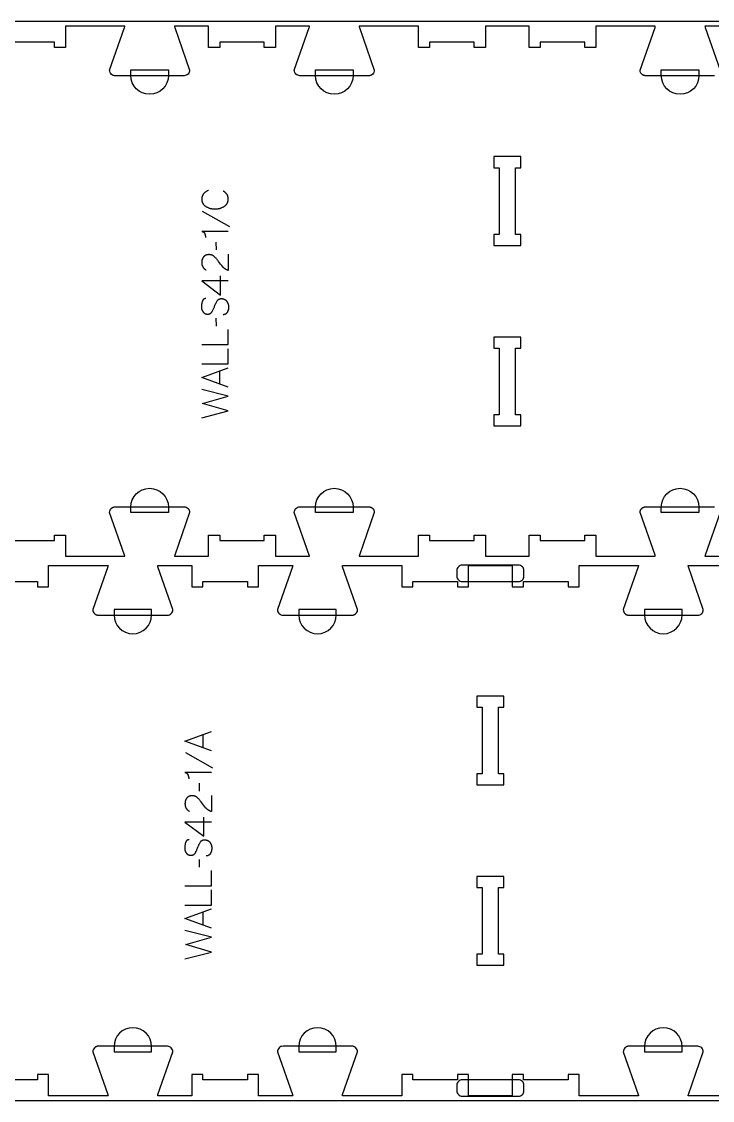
# Model space of a CAD drawing. Extents: x 0 to 4485, y 0 to 10771.
# Drawn here: x 1653 to 2435, y 5669 to 6889 of the extents above; entities that cross this region are included whole.
import ezdxf

# ---------------------------------------------------------------- set-up
doc = ezdxf.new("R2010")
doc.units = 0
for name, color, linetype in [('0_SHEET_SPRUCEPLY_2440X122', 1, 'CONTINUOUS'), ('1_ANYTOOL_1MMDEEP_LABELS_S', 2, 'CONTINUOUS'), ('3_ANYTOOL_CUTTHROUGH_INSID', 4, 'CONTINUOUS'), ('4_ANYTOOL_CUTTHROUGH_OUTSI', 5, 'CONTINUOUS'), ('5_ANYTOOL_HALF_MILL_9MM_IN', 3, 'CONTINUOUS')]:
    doc.layers.add(name, color=color, linetype=linetype)

msp = doc.modelspace()

# ---------------------------------------------------------------- linework, layer by layer
at = {"layer": '0_SHEET_SPRUCEPLY_2440X122'}
msp.add_lwpolyline([(371.7, 6889.4), (371.7, 5669.4), (2811.7, 5669.4), (2811.7, 6889.4)], close=True, dxfattribs=at)
at = {"layer": '1_ANYTOOL_1MMDEEP_LABELS_S', "color": 2}
for points in [[(1864.6, 6698.5), (1864.2, 6698.4), (1863.8, 6698.2), (1863.4, 6698), (1863.1, 6697.8), (1862.7, 6697.6), (1862.3, 6697.4), (1862, 6697.2), (1861.6, 6697), (1861.3, 6696.7), (1861, 6696.5), (1860.7, 6696.2), (1860.4, 6695.9), (1860.1, 6695.7), (1859.8, 6695.4), (1859.5, 6695.1), (1859.2, 6694.8), (1859.1, 6694.6), (1859, 6694.5), (1858.9, 6694.3), (1858.7, 6694.1), (1858.6, 6694), (1858.5, 6693.8), (1858.4, 6693.6), (1858.3, 6693.4), (1858.2, 6693.3), (1858.1, 6693.1), (1858, 6692.9), (1857.9, 6692.7), (1857.9, 6692.6), (1857.8, 6692.4), (1857.7, 6692.2), (1857.6, 6692), (1857.6, 6691.8), (1857.5, 6691.6), (1857.5, 6691.4), (1857.4, 6691.2), (1857.4, 6691), (1857.3, 6690.8), (1857.3, 6690.6), (1857.2, 6690.4), (1857.2, 6690.2), (1857.2, 6690), (1857.2, 6689.8), (1857.1, 6689.5), (1857.1, 6689.3), (1857.1, 6689.1), (1857.1, 6688.9), (1857.1, 6688.7), (1857.1, 6688.3), (1857.1, 6688), (1857.2, 6687.7), (1857.2, 6687.3), (1857.2, 6687), (1857.3, 6686.7), (1857.3, 6686.4), (1857.4, 6686.1), (1857.5, 6685.8), (1857.6, 6685.5), (1857.7, 6685.2), (1857.8, 6684.9), (1857.9, 6684.6), (1857.9, 6684.5), (1858, 6684.3), (1858.1, 6684.2), (1858.1, 6684.1), (1858.2, 6683.9), (1858.3, 6683.8), (1858.4, 6683.7), (1858.4, 6683.6), (1858.5, 6683.4), (1858.6, 6683.3), (1858.7, 6683.2), (1858.8, 6683.1), (1858.9, 6682.9), (1858.9, 6682.8), (1859.1, 6682.6), (1859.3, 6682.3), (1859.5, 6682.1), (1859.8, 6681.9), (1860, 6681.7), (1860.2, 6681.5), (1860.5, 6681.3), (1860.7, 6681.1), (1861, 6680.9), (1861.2, 6680.7), (1861.5, 6680.5), (1861.8, 6680.3), (1862.4, 6680), (1863, 6679.7), (1863.6, 6679.4), (1864.2, 6679.1), (1864.8, 6678.8), (1865.5, 6678.6), (1866.1, 6678.4), (1866.7, 6678.2), (1867.4, 6678.1), (1868, 6677.9), (1868.7, 6677.8), (1869.4, 6677.7), (1870, 6677.6), (1870.7, 6677.6), (1871.4, 6677.5), (1872.1, 6677.5), (1872.8, 6677.5), (1873.5, 6677.6), (1874.2, 6677.6), (1874.9, 6677.7), (1875.5, 6677.8), (1876.2, 6677.9), (1876.8, 6678.1), (1877.2, 6678.1), (1877.5, 6678.2), (1877.8, 6678.3), (1878.1, 6678.4), (1878.5, 6678.5), (1878.8, 6678.6), (1879.1, 6678.7), (1879.4, 6678.9), (1880, 6679.1), (1880.6, 6679.4), (1881.2, 6679.7), (1881.8, 6680), (1882.4, 6680.4), (1882.7, 6680.6), (1883, 6680.7), (1883.3, 6680.9), (1883.5, 6681.1), (1883.8, 6681.3), (1884, 6681.5), (1884.2, 6681.8), (1884.5, 6682), (1884.7, 6682.2), (1884.9, 6682.4), (1885.1, 6682.7), (1885.2, 6682.8), (1885.3, 6682.9), (1885.4, 6683), (1885.5, 6683.2), (1885.5, 6683.3), (1885.6, 6683.4), (1885.7, 6683.6), (1885.8, 6683.7), (1885.9, 6683.8), (1885.9, 6684), (1886, 6684.1), (1886.1, 6684.2), (1886.2, 6684.5), (1886.3, 6684.8), (1886.5, 6685.1), (1886.6, 6685.4), (1886.7, 6685.7), (1886.7, 6686), (1886.8, 6686.3), (1886.9, 6686.6), (1886.9, 6686.9), (1887, 6687.3), (1887, 6687.6), (1887.1, 6687.9), (1887.1, 6688.3), (1887.1, 6688.6), (1887.1, 6689), (1887.1, 6689.4), (1887.1, 6689.8), (1887.1, 6689.9), (1887.1, 6690.1), (1887, 6690.3), (1887, 6690.5), (1887, 6690.7), (1887, 6690.8), (1886.9, 6691), (1886.9, 6691.2), (1886.8, 6691.4), (1886.8, 6691.5), (1886.8, 6691.7), (1886.7, 6691.9), (1886.7, 6692), (1886.6, 6692.2), (1886.5, 6692.3), (1886.5, 6692.5), (1886.4, 6692.7), (1886.3, 6692.8), (1886.3, 6693), (1886.2, 6693.1), (1886.1, 6693.3), (1886, 6693.4), (1886, 6693.5), (1885.9, 6693.7), (1885.8, 6693.8), (1885.7, 6694), (1885.6, 6694.1), (1885.5, 6694.2), (1885.3, 6694.5), (1885.1, 6694.8), (1884.8, 6695), (1884.6, 6695.3), (1884.4, 6695.5), (1884.1, 6695.7), (1883.9, 6696), (1883.6, 6696.2), (1883.4, 6696.4), (1883.1, 6696.6), (1882.8, 6696.9), (1882.5, 6697.1), (1882.2, 6697.3), (1881.9, 6697.5), (1881.6, 6697.7), (1881.3, 6697.8)], [(1857.6, 6674.9), (1888.4, 6657.7)], [(1887.1, 6652.2), (1857.1, 6652.2), (1857.2, 6652.2), (1857.4, 6652.1), (1857.5, 6652.1), (1857.7, 6652.1), (1857.8, 6652), (1857.9, 6652), (1858.1, 6652), (1858.2, 6651.9), (1858.3, 6651.9), (1858.5, 6651.8), (1858.5, 6651.8), (1858.6, 6651.7), (1858.6, 6651.7), (1858.7, 6651.7), (1858.8, 6651.7), (1858.8, 6651.6), (1858.9, 6651.6), (1858.9, 6651.5), (1859, 6651.5), (1859, 6651.5), (1859.1, 6651.4), (1859.1, 6651.4), (1859.2, 6651.3), (1859.2, 6651.3), (1859.3, 6651.3), (1859.3, 6651.2), (1859.4, 6651.2), (1859.4, 6651.1), (1859.5, 6651.1), (1859.5, 6651), (1859.6, 6651), (1859.6, 6650.9), (1859.7, 6650.8), (1859.8, 6650.7), (1859.9, 6650.6), (1860, 6650.5), (1860.1, 6650.4), (1860.1, 6650.3), (1860.2, 6650.1), (1860.3, 6650), (1860.4, 6649.9), (1860.4, 6649.7), (1860.5, 6649.6), (1860.6, 6649.3), (1860.7, 6649), (1860.8, 6648.7), (1860.9, 6648.4), (1861, 6648.2), (1861.1, 6647.9), (1861.1, 6647.6), (1861.2, 6647.3), (1861.3, 6647.1), (1861.3, 6646.8), (1861.3, 6646.5), (1861.4, 6646.3), (1861.4, 6646), (1861.4, 6645.7), (1861.4, 6645.5), (1861.4, 6645.2)], [(1873.2, 6640.1), (1873.3, 6631.3)], [(1887.1, 6626.3), (1887, 6608), (1886.6, 6608.2), (1886.3, 6608.3), (1886.1, 6608.4), (1885.9, 6608.4), (1885.7, 6608.5), (1885.5, 6608.6), (1885.3, 6608.7), (1885.1, 6608.8), (1884.8, 6608.9), (1884.6, 6609), (1884.4, 6609.1), (1884.2, 6609.3), (1884, 6609.4), (1883.8, 6609.5), (1883.6, 6609.6), (1883.5, 6609.7), (1883.3, 6609.9), (1883.1, 6610), (1882.9, 6610.2), (1882.7, 6610.3), (1882.5, 6610.4), (1882.4, 6610.6), (1882.2, 6610.7), (1882, 6610.9), (1881.8, 6611.1), (1881.7, 6611.2), (1881.5, 6611.4), (1881.3, 6611.6), (1881.2, 6611.7), (1880.9, 6612.1), (1879.7, 6613.6), (1878.5, 6615.1), (1877.3, 6616.6), (1876.2, 6618.1), (1875.6, 6618.9), (1875.1, 6619.6), (1874.5, 6620.3), (1873.9, 6621), (1873.3, 6621.7), (1872.7, 6622.3), (1872.1, 6622.9), (1871.5, 6623.5), (1871.3, 6623.7), (1871.2, 6623.8), (1871, 6623.9), (1870.8, 6624.1), (1870.7, 6624.2), (1870.5, 6624.3), (1870.3, 6624.4), (1870.2, 6624.6), (1870, 6624.7), (1869.8, 6624.8), (1869.6, 6624.9), (1869.4, 6625), (1869.3, 6625), (1869.1, 6625.1), (1868.9, 6625.2), (1868.7, 6625.3), (1868.5, 6625.4), (1868.3, 6625.4), (1868.1, 6625.5), (1867.9, 6625.5), (1867.7, 6625.6), (1867.5, 6625.6), (1867.3, 6625.7), (1867.1, 6625.7), (1866.9, 6625.8), (1866.7, 6625.8), (1866.5, 6625.8), (1866.2, 6625.8), (1866, 6625.9), (1865.8, 6625.9), (1865.6, 6625.9), (1865.3, 6625.9), (1865.1, 6625.9), (1864.8, 6625.9), (1864.6, 6625.9), (1864.4, 6625.8), (1864.1, 6625.8), (1863.9, 6625.8), (1863.7, 6625.8), (1863.4, 6625.7), (1863.2, 6625.7), (1863, 6625.6), (1862.8, 6625.6), (1862.6, 6625.5), (1862.4, 6625.5), (1862.2, 6625.4), (1862, 6625.3), (1861.8, 6625.2), (1861.6, 6625.2), (1861.4, 6625.1), (1861.2, 6625), (1861.1, 6624.9), (1860.9, 6624.8), (1860.7, 6624.7), (1860.5, 6624.6), (1860.4, 6624.5), (1860.2, 6624.3), (1860.1, 6624.2), (1859.9, 6624.1), (1859.8, 6623.9), (1859.6, 6623.8), (1859.5, 6623.7), (1859.3, 6623.5), (1859.2, 6623.3), (1859.1, 6623.2), (1859, 6623), (1858.8, 6622.9), (1858.7, 6622.7), (1858.6, 6622.5), (1858.5, 6622.4), (1858.4, 6622.2), (1858.3, 6622), (1858.2, 6621.8), (1858.1, 6621.6), (1858, 6621.5), (1857.9, 6621.3), (1857.9, 6621.1), (1857.8, 6620.9), (1857.7, 6620.7), (1857.6, 6620.5), (1857.6, 6620.3), (1857.5, 6620.1), (1857.5, 6619.9), (1857.4, 6619.7), (1857.4, 6619.5), (1857.3, 6619.2), (1857.3, 6619), (1857.2, 6618.8), (1857.2, 6618.6), (1857.2, 6618.4), (1857.2, 6618.1), (1857.1, 6617.9), (1857.1, 6617.7), (1857.1, 6617.4), (1857.1, 6617), (1857.1, 6616.6), (1857.1, 6616.2), (1857.2, 6615.9), (1857.2, 6615.5), (1857.2, 6615.2), (1857.3, 6614.9), (1857.4, 6614.5), (1857.4, 6614.2), (1857.5, 6613.9), (1857.6, 6613.7), (1857.6, 6613.6), (1857.7, 6613.4), (1857.7, 6613.3), (1857.8, 6613.1), (1857.8, 6613), (1857.9, 6612.9), (1858, 6612.7), (1858, 6612.6), (1858.1, 6612.4), (1858.2, 6612.3), (1858.2, 6612.2), (1858.3, 6612), (1858.4, 6611.9), (1858.5, 6611.8), (1858.6, 6611.6), (1858.6, 6611.5), (1858.7, 6611.4), (1858.8, 6611.2), (1858.9, 6611.1), (1859, 6611), (1859.1, 6610.9), (1859.2, 6610.8), (1859.3, 6610.6), (1859.4, 6610.5), (1859.5, 6610.4), (1859.6, 6610.3), (1859.7, 6610.2), (1859.9, 6610.1), (1860, 6610), (1860.1, 6609.9), (1860.2, 6609.8), (1860.5, 6609.6), (1860.7, 6609.4), (1861, 6609.2), (1861.3, 6609), (1861.6, 6608.8), (1861.9, 6608.6), (1862.2, 6608.5)], [(1878.5, 6580.1), (1878.5, 6601.9)], [(1887.1, 6596.1), (1857.1, 6596.2), (1878.5, 6580.1)], [(1861.7, 6576.1), (1861.5, 6576.1), (1861.4, 6576.1), (1861.3, 6576.1), (1861.2, 6576.1), (1861.1, 6576.1), (1861.1, 6576.1), (1861, 6576.1), (1860.9, 6576.1), (1860.8, 6576), (1860.7, 6576), (1860.6, 6576), (1860.5, 6576), (1860.5, 6576), (1860.4, 6575.9), (1860.3, 6575.9), (1860.2, 6575.9), (1860.2, 6575.9), (1860.1, 6575.8), (1860, 6575.8), (1859.9, 6575.8), (1859.9, 6575.7), (1859.8, 6575.7), (1859.7, 6575.7), (1859.6, 6575.6), (1859.6, 6575.6), (1859.5, 6575.5), (1859.4, 6575.5), (1859.4, 6575.4), (1859.3, 6575.4), (1859.2, 6575.4), (1859.2, 6575.3), (1859.1, 6575.2), (1859.1, 6575.2), (1859, 6575.1), (1858.9, 6575.1), (1858.9, 6575), (1858.8, 6575), (1858.8, 6574.9), (1858.7, 6574.8), (1858.7, 6574.8), (1858.6, 6574.7), (1858.6, 6574.6), (1858.5, 6574.6), (1858.5, 6574.5), (1858.4, 6574.4), (1858.4, 6574.4), (1858.3, 6574.3), (1858.3, 6574.2), (1858.2, 6574.1), (1858.2, 6574), (1858.1, 6574), (1858.1, 6573.8), (1858, 6573.6), (1857.9, 6573.4), (1857.8, 6573.2), (1857.8, 6573), (1857.7, 6572.8), (1857.5, 6572), (1857.3, 6571.2), (1857.1, 6570.4), (1857, 6569.7), (1856.9, 6569.3), (1856.9, 6568.9), (1856.9, 6568.5), (1856.8, 6568.2), (1856.8, 6567.8), (1856.8, 6567.4), (1856.8, 6567.1), (1856.8, 6566.7), (1856.8, 6566.5), (1856.8, 6566.3), (1856.8, 6566.2), (1856.8, 6566), (1856.8, 6565.8), (1856.8, 6565.6), (1856.9, 6565.4), (1856.9, 6565.2), (1856.9, 6565), (1856.9, 6564.8), (1857, 6564.7), (1857, 6564.5), (1857.1, 6564.3), (1857.1, 6564.1), (1857.2, 6563.9), (1857.2, 6563.8), (1857.3, 6563.6), (1857.3, 6563.4), (1857.4, 6563.2), (1857.5, 6563.1), (1857.6, 6562.9), (1857.6, 6562.7), (1857.7, 6562.6), (1857.8, 6562.4), (1857.9, 6562.2), (1858, 6562.1), (1858.1, 6561.9), (1858.2, 6561.8), (1858.3, 6561.6), (1858.4, 6561.4), (1858.5, 6561.3), (1858.6, 6561.1), (1858.7, 6561), (1858.8, 6560.8), (1858.9, 6560.7), (1859.1, 6560.5), (1859.2, 6560.4), (1859.3, 6560.3), (1859.5, 6560.2), (1859.6, 6560), (1859.7, 6559.9), (1859.9, 6559.8), (1860, 6559.7), (1860.2, 6559.6), (1860.3, 6559.5), (1860.5, 6559.4), (1860.6, 6559.3), (1860.8, 6559.3), (1861, 6559.2), (1861.1, 6559.1), (1861.3, 6559), (1861.5, 6559), (1861.7, 6558.9), (1861.8, 6558.9), (1862, 6558.8), (1862.2, 6558.8), (1862.4, 6558.8), (1862.6, 6558.7), (1862.8, 6558.7), (1863, 6558.7), (1863.2, 6558.7), (1863.4, 6558.6), (1863.6, 6558.6), (1863.8, 6558.6), (1864, 6558.6), (1864.2, 6558.6), (1864.4, 6558.7), (1864.6, 6558.7), (1864.8, 6558.7), (1865, 6558.7), (1865.2, 6558.8), (1865.4, 6558.8), (1865.6, 6558.9), (1865.8, 6558.9), (1866, 6559), (1866.1, 6559), (1866.2, 6559.1), (1866.3, 6559.1), (1866.4, 6559.1), (1866.5, 6559.2), (1866.6, 6559.2), (1866.6, 6559.3), (1866.7, 6559.3), (1866.8, 6559.3), (1866.9, 6559.4), (1867, 6559.4), (1867, 6559.5), (1867.1, 6559.5), (1867.2, 6559.6), (1867.3, 6559.6), (1867.3, 6559.7), (1867.4, 6559.7), (1867.5, 6559.8), (1867.5, 6559.9), (1867.6, 6559.9), (1867.7, 6560), (1867.7, 6560), (1867.8, 6560.1), (1867.9, 6560.2), (1867.9, 6560.2), (1868.1, 6560.4), (1868.2, 6560.5), (1868.3, 6560.6), (1868.4, 6560.8), (1868.5, 6561), (1868.6, 6561.1), (1868.8, 6561.3), (1868.9, 6561.5), (1869.2, 6562.2), (1869.6, 6562.9), (1870, 6563.7), (1870.3, 6564.4), (1870.7, 6565.2), (1871, 6566), (1871.4, 6566.8), (1871.7, 6567.6), (1872, 6568.5), (1872.3, 6569.3), (1872.6, 6570.1), (1873, 6570.8), (1873.4, 6571.6), (1873.8, 6572.3), (1874.2, 6573), (1874.6, 6573.7), (1874.7, 6573.8), (1874.8, 6574), (1874.9, 6574.2), (1875, 6574.2), (1875.1, 6574.3), (1875.1, 6574.4), (1875.2, 6574.4), (1875.2, 6574.5), (1875.3, 6574.6), (1875.4, 6574.7), (1875.4, 6574.7), (1875.5, 6574.8), (1875.6, 6574.8), (1875.7, 6574.9), (1875.7, 6575), (1875.8, 6575), (1875.9, 6575.1), (1875.9, 6575.1), (1876, 6575.2), (1876.1, 6575.2), (1876.2, 6575.3), (1876.2, 6575.3), (1876.3, 6575.4), (1876.4, 6575.4), (1876.5, 6575.5), (1876.6, 6575.5), (1876.6, 6575.6), (1876.7, 6575.6), (1876.8, 6575.6), (1876.9, 6575.7), (1877, 6575.7), (1877.1, 6575.7), (1877.2, 6575.8), (1877.3, 6575.8), (1877.3, 6575.8), (1877.4, 6575.9), (1877.5, 6575.9), (1877.7, 6575.9), (1877.9, 6576), (1878.1, 6576), (1878.3, 6576), (1878.5, 6576.1), (1878.7, 6576.1), (1878.9, 6576.1), (1879.1, 6576.1), (1879.4, 6576.1), (1879.6, 6576.1), (1879.8, 6576.1), (1880, 6576.1), (1880.3, 6576.1), (1880.5, 6576), (1880.7, 6576), (1880.9, 6576), (1881.2, 6575.9), (1881.4, 6575.9), (1881.6, 6575.8), (1881.8, 6575.8), (1882, 6575.7), (1882.2, 6575.6), (1882.4, 6575.6), (1882.6, 6575.5), (1882.8, 6575.4), (1882.9, 6575.3), (1883.1, 6575.2), (1883.3, 6575.1), (1883.5, 6575), (1883.6, 6574.9), (1883.8, 6574.8), (1884, 6574.7), (1884.1, 6574.6), (1884.3, 6574.5), (1884.4, 6574.3), (1884.6, 6574.2), (1884.7, 6574), (1884.8, 6573.9), (1885, 6573.7), (1885.1, 6573.6), (1885.2, 6573.4), (1885.4, 6573.3), (1885.5, 6573.1), (1885.6, 6572.9), (1885.8, 6572.5), (1886, 6572.2), (1886.2, 6571.8), (1886.4, 6571.4), (1886.6, 6571.1), (1886.7, 6570.7), (1886.8, 6570.5), (1886.8, 6570.3), (1886.9, 6570.1), (1887, 6569.9), (1887, 6569.7), (1887.1, 6569.5), (1887.1, 6569.3), (1887.2, 6569.1), (1887.2, 6568.9), (1887.3, 6568.7), (1887.3, 6568.5), (1887.3, 6568.3), (1887.4, 6568.1), (1887.4, 6567.9), (1887.4, 6567.5), (1887.4, 6567.1), (1887.5, 6566.7), (1887.5, 6566.3), (1887.4, 6565.9), (1887.4, 6565.5), (1887.4, 6565.1), (1887.3, 6564.7), (1887.3, 6564.3), (1887.2, 6563.9), (1887.1, 6563.5), (1887, 6563.2), (1886.9, 6562.8), (1886.7, 6562.4), (1886.6, 6562.1), (1886.4, 6561.7), (1886.3, 6561.3), (1886.1, 6561), (1885.9, 6560.6), (1885.8, 6560.5), (1885.7, 6560.3), (1885.6, 6560.2), (1885.5, 6560), (1885.4, 6559.9), (1885.3, 6559.7), (1885.1, 6559.6), (1885, 6559.4), (1884.9, 6559.3), (1884.8, 6559.2), (1884.6, 6559.1), (1884.5, 6559), (1884.4, 6558.9), (1884.4, 6558.9), (1884.3, 6558.8), (1884.2, 6558.8), (1884.2, 6558.7), (1884.1, 6558.7), (1884, 6558.6), (1884, 6558.6), (1883.9, 6558.6), (1883.8, 6558.5), (1883.7, 6558.5), (1883.7, 6558.4), (1883.6, 6558.4), (1883.5, 6558.4), (1883.4, 6558.3), (1883.3, 6558.3), (1883.3, 6558.3), (1883.2, 6558.2), (1883.1, 6558.2), (1883, 6558.2), (1882.9, 6558.1), (1882.7, 6558.1), (1882.5, 6558), (1882.3, 6558), (1882.2, 6558), (1882, 6557.9), (1881.8, 6557.9), (1881.6, 6557.9), (1881.4, 6557.9), (1881.2, 6557.9)], [(1873.2, 6553.9), (1873.3, 6545.1)], [(1857.1, 6524.1), (1887.1, 6524.1), (1887.1, 6541.2)], [(1857.1, 6502.3), (1887.1, 6502.3), (1887.1, 6519.4)], [(1887.1, 6476.1), (1857.1, 6487), (1887.1, 6498)], [(1877.6, 6479.6), (1877.6, 6494.5)], [(1857.1, 6441.4), (1887.1, 6449.1), (1858, 6457.5), (1887.1, 6466), (1857.1, 6473.5)], [(1868.1, 6064.6), (1838.1, 6075.5), (1868.1, 6086.6)], [(1858.6, 6068.1), (1858.6, 6083)], [(1838.6, 6062.9), (1869.4, 6045.7)], [(1868.1, 6040.2), (1838.1, 6040.2), (1838.2, 6040.2), (1838.4, 6040.2), (1838.5, 6040.1), (1838.7, 6040.1), (1838.8, 6040.1), (1839, 6040), (1839.1, 6040), (1839.2, 6039.9), (1839.3, 6039.9), (1839.5, 6039.8), (1839.5, 6039.8), (1839.6, 6039.8), (1839.7, 6039.7), (1839.7, 6039.7), (1839.8, 6039.7), (1839.8, 6039.6), (1839.9, 6039.6), (1839.9, 6039.6), (1840, 6039.5), (1840.1, 6039.5), (1840.1, 6039.5), (1840.2, 6039.4), (1840.2, 6039.4), (1840.3, 6039.3), (1840.3, 6039.3), (1840.4, 6039.2), (1840.4, 6039.2), (1840.5, 6039.2), (1840.5, 6039.1), (1840.6, 6039.1), (1840.6, 6039), (1840.7, 6039), (1840.8, 6038.9), (1840.8, 6038.7), (1840.9, 6038.6), (1841, 6038.5), (1841.1, 6038.4), (1841.2, 6038.3), (1841.2, 6038.1), (1841.3, 6038), (1841.4, 6037.9), (1841.4, 6037.7), (1841.5, 6037.6), (1841.6, 6037.3), (1841.7, 6037), (1841.8, 6036.7), (1841.9, 6036.5), (1842, 6036.2), (1842.1, 6035.9), (1842.2, 6035.6), (1842.2, 6035.4), (1842.3, 6035.1), (1842.3, 6034.8), (1842.4, 6034.5), (1842.4, 6034.3), (1842.4, 6034), (1842.4, 6033.7), (1842.5, 6033.5), (1842.5, 6033.2)], [(1854.2, 6028.1), (1854.3, 6019.3)], [(1868.1, 6014.4), (1868, 5996.1), (1867.6, 5996.2), (1867.4, 5996.3), (1867.1, 5996.4), (1866.9, 5996.5), (1866.7, 5996.6), (1866.5, 5996.6), (1866.3, 5996.7), (1866.1, 5996.8), (1865.9, 5996.9), (1865.7, 5997.1), (1865.5, 5997.2), (1865.3, 5997.3), (1865.1, 5997.4), (1864.9, 5997.5), (1864.7, 5997.6), (1864.5, 5997.8), (1864.3, 5997.9), (1864.1, 5998), (1863.9, 5998.2), (1863.7, 5998.3), (1863.6, 5998.5), (1863.4, 5998.6), (1863.2, 5998.8), (1863, 5998.9), (1862.9, 5999.1), (1862.7, 5999.3), (1862.5, 5999.4), (1862.4, 5999.6), (1862.2, 5999.8), (1861.9, 6000.1), (1860.7, 6001.6), (1859.5, 6003.1), (1858.3, 6004.6), (1857.2, 6006.1), (1856.6, 6006.9), (1856.1, 6007.6), (1855.5, 6008.3), (1854.9, 6009), (1854.3, 6009.7), (1853.7, 6010.3), (1853.1, 6010.9), (1852.5, 6011.5), (1852.3, 6011.7), (1852.2, 6011.8), (1852, 6012), (1851.9, 6012.1), (1851.7, 6012.2), (1851.5, 6012.3), (1851.3, 6012.5), (1851.2, 6012.6), (1851, 6012.7), (1850.8, 6012.8), (1850.6, 6012.9), (1850.5, 6013), (1850.3, 6013.1), (1850.1, 6013.2), (1849.9, 6013.2), (1849.7, 6013.3), (1849.5, 6013.4), (1849.3, 6013.5), (1849.1, 6013.5), (1848.9, 6013.6), (1848.7, 6013.6), (1848.5, 6013.7), (1848.3, 6013.7), (1848.1, 6013.8), (1847.9, 6013.8), (1847.7, 6013.8), (1847.5, 6013.8), (1847.3, 6013.9), (1847, 6013.9), (1846.8, 6013.9), (1846.6, 6013.9), (1846.4, 6013.9), (1846.1, 6013.9), (1845.9, 6013.9), (1845.6, 6013.9), (1845.4, 6013.9), (1845.2, 6013.8), (1844.9, 6013.8), (1844.7, 6013.8), (1844.5, 6013.7), (1844.2, 6013.7), (1844, 6013.7), (1843.8, 6013.6), (1843.6, 6013.5), (1843.4, 6013.5), (1843.2, 6013.4), (1843, 6013.3), (1842.8, 6013.3), (1842.6, 6013.2), (1842.4, 6013.1), (1842.3, 6013), (1842.1, 6012.9), (1841.9, 6012.8), (1841.7, 6012.7), (1841.6, 6012.6), (1841.4, 6012.5), (1841.2, 6012.4), (1841.1, 6012.2), (1840.9, 6012.1), (1840.8, 6012), (1840.6, 6011.8), (1840.5, 6011.7), (1840.4, 6011.5), (1840.2, 6011.4), (1840.1, 6011.2), (1840, 6011.1), (1839.9, 6010.9), (1839.7, 6010.7), (1839.6, 6010.6), (1839.5, 6010.4), (1839.4, 6010.2), (1839.3, 6010), (1839.2, 6009.8), (1839.1, 6009.7), (1839, 6009.5), (1839, 6009.3), (1838.9, 6009.1), (1838.8, 6008.9), (1838.7, 6008.7), (1838.7, 6008.5), (1838.6, 6008.3), (1838.5, 6008.1), (1838.5, 6007.9), (1838.4, 6007.7), (1838.4, 6007.5), (1838.3, 6007.3), (1838.3, 6007.1), (1838.3, 6006.8), (1838.2, 6006.6), (1838.2, 6006.4), (1838.2, 6006.2), (1838.2, 6005.9), (1838.2, 6005.7), (1838.1, 6005.5), (1838.1, 6005), (1838.1, 6004.6), (1838.2, 6004.3), (1838.2, 6003.9), (1838.2, 6003.6), (1838.3, 6003.2), (1838.3, 6002.9), (1838.4, 6002.6), (1838.5, 6002.2), (1838.5, 6001.9), (1838.6, 6001.8), (1838.6, 6001.6), (1838.7, 6001.5), (1838.7, 6001.3), (1838.8, 6001.2), (1838.9, 6001), (1838.9, 6000.9), (1839, 6000.7), (1839, 6000.6), (1839.1, 6000.5), (1839.2, 6000.3), (1839.3, 6000.2), (1839.3, 6000), (1839.4, 5999.9), (1839.5, 5999.8), (1839.6, 5999.6), (1839.7, 5999.5), (1839.7, 5999.4), (1839.8, 5999.3), (1839.9, 5999.1), (1840, 5999), (1840.1, 5998.9), (1840.2, 5998.8), (1840.3, 5998.7), (1840.4, 5998.5), (1840.5, 5998.4), (1840.7, 5998.3), (1840.8, 5998.2), (1840.9, 5998.1), (1841, 5998), (1841.1, 5997.9), (1841.2, 5997.8), (1841.5, 5997.6), (1841.8, 5997.4), (1842, 5997.2), (1842.3, 5997), (1842.6, 5996.8), (1842.9, 5996.7), (1843.2, 5996.5)], [(1868.1, 5984.2), (1838.1, 5984.2), (1859.5, 5968.2)], [(1859.5, 5968.2), (1859.5, 5989.9)], [(1842.7, 5964.1), (1842.5, 5964.1), (1842.4, 5964.1), (1842.3, 5964.1), (1842.3, 5964.1), (1842.2, 5964.1), (1842.1, 5964.1), (1842, 5964.1), (1841.9, 5964.1), (1841.8, 5964.1), (1841.7, 5964), (1841.7, 5964), (1841.6, 5964), (1841.5, 5964), (1841.4, 5964), (1841.3, 5963.9), (1841.3, 5963.9), (1841.2, 5963.9), (1841.1, 5963.9), (1841, 5963.8), (1840.9, 5963.8), (1840.9, 5963.8), (1840.8, 5963.7), (1840.7, 5963.7), (1840.7, 5963.6), (1840.6, 5963.6), (1840.5, 5963.6), (1840.5, 5963.5), (1840.4, 5963.5), (1840.3, 5963.4), (1840.3, 5963.4), (1840.2, 5963.3), (1840.1, 5963.3), (1840.1, 5963.2), (1840, 5963.2), (1840, 5963.1), (1839.9, 5963), (1839.8, 5963), (1839.8, 5962.9), (1839.7, 5962.9), (1839.7, 5962.8), (1839.6, 5962.7), (1839.6, 5962.7), (1839.5, 5962.6), (1839.5, 5962.5), (1839.4, 5962.5), (1839.4, 5962.4), (1839.3, 5962.3), (1839.3, 5962.2), (1839.2, 5962.1), (1839.2, 5962.1), (1839.2, 5962), (1839.1, 5961.8), (1839, 5961.6), (1838.9, 5961.5), (1838.9, 5961.3), (1838.8, 5961.1), (1838.7, 5960.9), (1838.5, 5960.1), (1838.3, 5959.3), (1838.2, 5958.5), (1838, 5957.7), (1838, 5957.3), (1837.9, 5956.9), (1837.9, 5956.6), (1837.8, 5956.2), (1837.8, 5955.8), (1837.8, 5955.5), (1837.8, 5955.1), (1837.8, 5954.8), (1837.8, 5954.6), (1837.8, 5954.4), (1837.8, 5954.2), (1837.8, 5954), (1837.8, 5953.8), (1837.9, 5953.6), (1837.9, 5953.4), (1837.9, 5953.2), (1837.9, 5953.1), (1838, 5952.9), (1838, 5952.7), (1838, 5952.5), (1838.1, 5952.3), (1838.1, 5952.1), (1838.2, 5952), (1838.2, 5951.8), (1838.3, 5951.6), (1838.4, 5951.4), (1838.4, 5951.3), (1838.5, 5951.1), (1838.6, 5950.9), (1838.7, 5950.8), (1838.7, 5950.6), (1838.8, 5950.4), (1838.9, 5950.3), (1839, 5950.1), (1839.1, 5949.9), (1839.2, 5949.8), (1839.3, 5949.6), (1839.4, 5949.5), (1839.5, 5949.3), (1839.6, 5949.1), (1839.7, 5949), (1839.8, 5948.8), (1840, 5948.7), (1840.1, 5948.6), (1840.2, 5948.4), (1840.4, 5948.3), (1840.5, 5948.2), (1840.6, 5948.1), (1840.8, 5947.9), (1840.9, 5947.8), (1841, 5947.7), (1841.2, 5947.6), (1841.4, 5947.5), (1841.5, 5947.4), (1841.7, 5947.4), (1841.8, 5947.3), (1842, 5947.2), (1842.2, 5947.1), (1842.3, 5947.1), (1842.5, 5947), (1842.7, 5947), (1842.9, 5946.9), (1843, 5946.9), (1843.2, 5946.8), (1843.4, 5946.8), (1843.6, 5946.7), (1843.8, 5946.7), (1844, 5946.7), (1844.2, 5946.7), (1844.4, 5946.7), (1844.6, 5946.7), (1844.8, 5946.7), (1845, 5946.7), (1845.2, 5946.7), (1845.5, 5946.7), (1845.7, 5946.7), (1845.9, 5946.7), (1846.1, 5946.8), (1846.2, 5946.8), (1846.4, 5946.8), (1846.6, 5946.9), (1846.8, 5946.9), (1847, 5947), (1847.2, 5947.1), (1847.2, 5947.1), (1847.3, 5947.1), (1847.4, 5947.2), (1847.5, 5947.2), (1847.6, 5947.2), (1847.7, 5947.3), (1847.7, 5947.3), (1847.8, 5947.4), (1847.9, 5947.4), (1848, 5947.5), (1848.1, 5947.5), (1848.1, 5947.6), (1848.2, 5947.6), (1848.3, 5947.7), (1848.4, 5947.7), (1848.4, 5947.8), (1848.5, 5947.8), (1848.6, 5947.9), (1848.6, 5947.9), (1848.7, 5948), (1848.8, 5948.1), (1848.8, 5948.1), (1848.9, 5948.2), (1849, 5948.3), (1849.1, 5948.4), (1849.2, 5948.5), (1849.3, 5948.7), (1849.5, 5948.8), (1849.6, 5949), (1849.7, 5949.1), (1849.8, 5949.3), (1849.9, 5949.5), (1850.3, 5950.2), (1850.6, 5950.9), (1851, 5951.7), (1851.4, 5952.4), (1851.7, 5953.2), (1852.1, 5954), (1852.4, 5954.8), (1852.7, 5955.7), (1853, 5956.5), (1853.3, 5957.3), (1853.7, 5958.1), (1854, 5958.8), (1854.4, 5959.6), (1854.8, 5960.3), (1855.2, 5961), (1855.6, 5961.7), (1855.7, 5961.9), (1855.8, 5962), (1856, 5962.2), (1856, 5962.3), (1856.1, 5962.3), (1856.1, 5962.4), (1856.2, 5962.5), (1856.3, 5962.5), (1856.3, 5962.6), (1856.4, 5962.7), (1856.5, 5962.7), (1856.5, 5962.8), (1856.6, 5962.9), (1856.7, 5962.9), (1856.7, 5963), (1856.8, 5963), (1856.9, 5963.1), (1857, 5963.2), (1857, 5963.2), (1857.1, 5963.3), (1857.2, 5963.3), (1857.3, 5963.4), (1857.3, 5963.4), (1857.4, 5963.4), (1857.5, 5963.5), (1857.6, 5963.5), (1857.7, 5963.6), (1857.8, 5963.6), (1857.8, 5963.7), (1857.9, 5963.7), (1858, 5963.7), (1858.1, 5963.8), (1858.2, 5963.8), (1858.3, 5963.8), (1858.4, 5963.9), (1858.5, 5963.9), (1858.5, 5963.9), (1858.7, 5964), (1858.9, 5964), (1859.1, 5964), (1859.3, 5964.1), (1859.5, 5964.1), (1859.7, 5964.1), (1859.9, 5964.1), (1860.2, 5964.1), (1860.4, 5964.1), (1860.6, 5964.1), (1860.8, 5964.1), (1861.1, 5964.1), (1861.3, 5964.1), (1861.5, 5964.1), (1861.7, 5964), (1862, 5964), (1862.2, 5963.9), (1862.4, 5963.9), (1862.6, 5963.8), (1862.8, 5963.8), (1863, 5963.7), (1863.2, 5963.7), (1863.4, 5963.6), (1863.6, 5963.5), (1863.8, 5963.4), (1864, 5963.3), (1864.1, 5963.3), (1864.3, 5963.2), (1864.5, 5963.1), (1864.7, 5963), (1864.8, 5962.8), (1865, 5962.7), (1865.1, 5962.6), (1865.3, 5962.5), (1865.4, 5962.3), (1865.6, 5962.2), (1865.7, 5962.1), (1865.9, 5961.9), (1866, 5961.8), (1866.1, 5961.6), (1866.3, 5961.4), (1866.4, 5961.3), (1866.5, 5961.1), (1866.6, 5960.9), (1866.8, 5960.6), (1867, 5960.2), (1867.2, 5959.8), (1867.4, 5959.5), (1867.6, 5959.1), (1867.7, 5958.7), (1867.8, 5958.5), (1867.9, 5958.3), (1867.9, 5958.1), (1868, 5957.9), (1868, 5957.8), (1868.1, 5957.6), (1868.1, 5957.4), (1868.2, 5957.2), (1868.2, 5957), (1868.3, 5956.8), (1868.3, 5956.6), (1868.3, 5956.4), (1868.4, 5956.2), (1868.4, 5956), (1868.4, 5955.6), (1868.5, 5955.2), (1868.5, 5954.7), (1868.5, 5954.3), (1868.5, 5953.9), (1868.4, 5953.5), (1868.4, 5953.1), (1868.3, 5952.7), (1868.3, 5952.3), (1868.2, 5951.9), (1868.1, 5951.6), (1868, 5951.2), (1867.9, 5950.8), (1867.8, 5950.4), (1867.6, 5950.1), (1867.5, 5949.7), (1867.3, 5949.4), (1867.1, 5949), (1866.9, 5948.7), (1866.8, 5948.5), (1866.7, 5948.3), (1866.6, 5948.2), (1866.5, 5948), (1866.4, 5947.9), (1866.3, 5947.7), (1866.2, 5947.6), (1866, 5947.5), (1865.9, 5947.3), (1865.8, 5947.2), (1865.7, 5947.1), (1865.5, 5947), (1865.5, 5946.9), (1865.4, 5946.9), (1865.3, 5946.8), (1865.3, 5946.8), (1865.2, 5946.8), (1865.1, 5946.7), (1865, 5946.7), (1865, 5946.6), (1864.9, 5946.6), (1864.8, 5946.5), (1864.8, 5946.5), (1864.7, 5946.5), (1864.6, 5946.4), (1864.5, 5946.4), (1864.4, 5946.3), (1864.4, 5946.3), (1864.3, 5946.3), (1864.2, 5946.3), (1864.1, 5946.2), (1864, 5946.2), (1863.9, 5946.1), (1863.7, 5946.1), (1863.5, 5946.1), (1863.4, 5946), (1863.2, 5946), (1863, 5946), (1862.8, 5946), (1862.6, 5945.9), (1862.5, 5945.9), (1862.3, 5945.9)], [(1854.2, 5941.9), (1854.3, 5933.1)], [(1838.1, 5912.2), (1868.1, 5912.2), (1868.1, 5929.3)], [(1838.1, 5890.3), (1868.1, 5890.3), (1868.1, 5907.4)], [(1868.1, 5864.1), (1838.1, 5875), (1868.1, 5886.1)], [(1858.6, 5867.6), (1858.6, 5882.5)], [(1838.1, 5829.4), (1868.1, 5837.1), (1839, 5845.6), (1868.1, 5854), (1838.1, 5861.5)]]:
    msp.add_lwpolyline(points, dxfattribs=at)
at = {"layer": '3_ANYTOOL_CUTTHROUGH_INSID', "color": 4}
for points in [[(2217.6, 6736.7), (2187.4, 6736.7), (2187.4, 6724.2), (2193.4, 6724.2), (2193.4, 6648.7), (2187.4, 6648.7), (2187.4, 6636.2), (2217.9, 6636.2), (2217.9, 6648.7), (2211.9, 6648.7), (2211.9, 6724.2), (2217.9, 6724.2), (2217.9, 6736.7)], [(2187.6, 6432.2), (2217.9, 6432.2), (2217.9, 6444.7), (2211.9, 6444.7), (2211.9, 6520.2), (2217.9, 6520.2), (2217.9, 6532.7), (2187.4, 6532.7), (2187.4, 6520.2), (2193.4, 6520.2), (2193.4, 6444.7), (2187.4, 6444.7), (2187.4, 6432.2)], [(2168.4, 6126.4), (2168.4, 6114.2), (2174.4, 6114.2), (2174.4, 6038.7), (2168.4, 6038.7), (2168.4, 6026.2), (2198.9, 6026.2), (2198.9, 6038.7), (2192.9, 6038.7), (2192.9, 6114.2), (2198.9, 6114.2), (2198.9, 6126.7), (2168.4, 6126.7)], [(2198.9, 5822.4), (2198.9, 5834.7), (2192.9, 5834.7), (2192.9, 5910.2), (2198.9, 5910.2), (2198.9, 5922.7), (2168.4, 5922.7), (2168.4, 5910.2), (2174.4, 5910.2), (2174.4, 5834.7), (2168.4, 5834.7), (2168.4, 5822.2), (2198.9, 5822.2)]]:
    msp.add_lwpolyline(points, close=True, dxfattribs=at)
at = {"layer": '4_ANYTOOL_CUTTHROUGH_OUTSI', "color": 5}
for points in [[(2437.2, 6828.2), (2359.2, 6828.2), (2359, 6828.2), (2358.9, 6828.2), (2358.7, 6828.2), (2358.6, 6828.2), (2358.4, 6828.2), (2358.3, 6828.2), (2358.1, 6828.3), (2358, 6828.3), (2357.8, 6828.3), (2357.7, 6828.4), (2357.5, 6828.4), (2357.4, 6828.4), (2357.2, 6828.5), (2357.1, 6828.5), (2356.9, 6828.6), (2356.8, 6828.6), (2356.6, 6828.7), (2356.5, 6828.8), (2356.4, 6828.8), (2356.2, 6828.9), (2356.1, 6829), (2355.9, 6829.1), (2355.8, 6829.1), (2355.7, 6829.2), (2355.6, 6829.3), (2355.4, 6829.4), (2355.3, 6829.5), (2355.2, 6829.6), (2355.1, 6829.7), (2355, 6829.8), (2354.9, 6829.9), (2354.7, 6830, -0.198912), (2352.9, 6834.4), (2352.9, 6834.5), (2352.9, 6834.5), (2369.8, 6882.8), (2369.8, 6882.8, 0.061485), (2370.1, 6884.2), (2352.6, 6884.2), (2302.9, 6884.2), (2302.9, 6860.2), (2290.4, 6860.2), (2290.4, 6866.2), (2239.9, 6866.2), (2239.9, 6860.2), (2227.4, 6860.2), (2227.4, 6884.2), (2177.9, 6884.2), (2177.9, 6860.2), (2165.4, 6860.2), (2165.4, 6866.2), (2114.9, 6866.2), (2114.9, 6860.2), (2102.4, 6860.2), (2102.4, 6884.2), (2052.6, 6884.2), (2035.2, 6884.2), (2035.2, 6884.2, 0.061485), (2035.4, 6882.8), (2052.3, 6834.5), (2052.3, 6834.5), (2052.3, 6834.4), (2052.3, 6834.4, -0.198912), (2050.5, 6830), (2050.4, 6829.9), (2050.3, 6829.8), (2050.2, 6829.7), (2050, 6829.6), (2049.9, 6829.5), (2049.8, 6829.4), (2049.7, 6829.3), (2049.6, 6829.2), (2049.4, 6829.1), (2049.3, 6829.1), (2049.2, 6829), (2049, 6828.9), (2048.9, 6828.8), (2048.8, 6828.8), (2048.6, 6828.7), (2048.5, 6828.6), (2048.3, 6828.6), (2048.2, 6828.5), (2048, 6828.5), (2047.9, 6828.4), (2047.7, 6828.4), (2047.6, 6828.4), (2047.4, 6828.3), (2047.3, 6828.3), (2047.1, 6828.3), (2047, 6828.2), (2046.8, 6828.2), (2046.7, 6828.2), (2046.5, 6828.2), (2046.4, 6828.2), (2046.2, 6828.2), (2046.1, 6828.2), (1968.1, 6828.2, -0.414214), (1961.8, 6834.4), (1961.8, 6834.5), (1961.8, 6834.5), (1978.7, 6882.8), (1978.7, 6882.8, 0.061485), (1979, 6884.2), (1940.4, 6884.2), (1940.4, 6860.2), (1927.9, 6860.2), (1927.9, 6866.2), (1877.4, 6866.2), (1877.4, 6860.2), (1864.9, 6860.2), (1864.9, 6884.2), (1826.3, 6884.2), (1826.3, 6884.2, 0.061485), (1826.5, 6882.8), (1843.4, 6834.5), (1843.4, 6834.5), (1843.4, 6834.4), (1843.4, 6834.4, -0.414214), (1837.2, 6828.2), (1759.2, 6828.2), (1759, 6828.2), (1758.9, 6828.2), (1758.7, 6828.2), (1758.6, 6828.2), (1758.4, 6828.2), (1758.3, 6828.2), (1758.1, 6828.3), (1758, 6828.3), (1757.8, 6828.3), (1757.7, 6828.4), (1757.5, 6828.4), (1757.4, 6828.4), (1757.2, 6828.5), (1757.1, 6828.5), (1756.9, 6828.6), (1756.8, 6828.6), (1756.6, 6828.7), (1756.5, 6828.8), (1756.4, 6828.8), (1756.2, 6828.9), (1756.1, 6829), (1755.9, 6829.1), (1755.8, 6829.1), (1755.7, 6829.2), (1755.6, 6829.3), (1755.4, 6829.4), (1755.3, 6829.5), (1755.2, 6829.6), (1755.1, 6829.7), (1755, 6829.8), (1754.9, 6829.9), (1754.7, 6830, -0.198912), (1752.9, 6834.4), (1752.9, 6834.5), (1752.9, 6834.5), (1769.8, 6882.8), (1769.8, 6882.8, 0.061485), (1770.1, 6884.2), (1752.6, 6884.2), (1702.9, 6884.2), (1702.9, 6860.2), (1690.4, 6860.2), (1690.4, 6866.2), (1639.9, 6866.2)], [(2464.9, 6884.2), (2426.3, 6884.2), (2426.3, 6884.2, 0.061485), (2426.5, 6882.8), (2443.4, 6834.5)], [(1639.9, 6302.7), (1690.4, 6302.7), (1690.4, 6308.7), (1702.9, 6308.7), (1702.9, 6284.7), (1770.1, 6284.7), (1770.1, 6284.7, 0.061485), (1769.8, 6286.1), (1752.9, 6334.3), (1752.9, 6334.4), (1752.9, 6334.4), (1752.9, 6334.4, -0.198912), (1754.7, 6338.8), (1754.9, 6338.9), (1755, 6339), (1755.1, 6339.1), (1755.2, 6339.2), (1755.3, 6339.3), (1755.4, 6339.4), (1755.6, 6339.5), (1755.7, 6339.6), (1755.8, 6339.7), (1755.9, 6339.8), (1756.1, 6339.9), (1756.2, 6339.9), (1756.4, 6340), (1756.5, 6340.1), (1756.6, 6340.1), (1756.8, 6340.2), (1756.9, 6340.3), (1757.1, 6340.3), (1757.2, 6340.4), (1757.4, 6340.4), (1757.5, 6340.4), (1757.7, 6340.5), (1757.8, 6340.5), (1758, 6340.6), (1758.1, 6340.6), (1758.3, 6340.6), (1758.4, 6340.6), (1758.6, 6340.6), (1758.7, 6340.7), (1758.9, 6340.7), (1759, 6340.7), (1759.2, 6340.7), (1837.2, 6340.7, -0.414214), (1843.4, 6334.4), (1843.4, 6334.4), (1843.4, 6334.3), (1826.5, 6286.1), (1826.5, 6286.1, 0.061485), (1826.3, 6284.7), (1864.9, 6284.7), (1864.9, 6308.7), (1877.4, 6308.7), (1877.4, 6302.7), (1927.9, 6302.7), (1927.9, 6308.7), (1940.4, 6308.7), (1940.4, 6284.7), (1979, 6284.7), (1979, 6284.7, 0.061485), (1978.7, 6286.1), (1961.8, 6334.3), (1961.8, 6334.4), (1961.8, 6334.4), (1961.8, 6334.4, -0.414214), (1968.1, 6340.7), (2046.1, 6340.7), (2046.2, 6340.7), (2046.4, 6340.7), (2046.5, 6340.7), (2046.7, 6340.6), (2046.8, 6340.6), (2047, 6340.6), (2047.1, 6340.6), (2047.3, 6340.6), (2047.4, 6340.5), (2047.6, 6340.5), (2047.7, 6340.4), (2047.9, 6340.4), (2048, 6340.4), (2048.2, 6340.3), (2048.3, 6340.3), (2048.5, 6340.2), (2048.6, 6340.1), (2048.8, 6340.1), (2048.9, 6340), (2049, 6339.9), (2049.2, 6339.9), (2049.3, 6339.8), (2049.4, 6339.7), (2049.6, 6339.6), (2049.7, 6339.5), (2049.8, 6339.4), (2049.9, 6339.3), (2050, 6339.2), (2050.2, 6339.1), (2050.3, 6339), (2050.4, 6338.9), (2050.5, 6338.8, -0.198912), (2052.3, 6334.4), (2052.3, 6334.4), (2052.3, 6334.3), (2035.4, 6286.1), (2035.4, 6286.1, 0.061485), (2035.2, 6284.7), (2102.4, 6284.7), (2102.4, 6308.7), (2114.9, 6308.7), (2114.9, 6302.7), (2165.4, 6302.7), (2165.4, 6308.7), (2177.9, 6308.7), (2177.9, 6284.7), (2227.4, 6284.7), (2227.4, 6308.7), (2239.9, 6308.7), (2239.9, 6302.7), (2290.4, 6302.7), (2290.4, 6308.7), (2302.9, 6308.7), (2302.9, 6284.7), (2370.1, 6284.7), (2370.1, 6284.7, 0.061485), (2369.8, 6286.1), (2352.9, 6334.3), (2352.9, 6334.4), (2352.9, 6334.4), (2352.9, 6334.4, -0.198912), (2354.7, 6338.8), (2354.9, 6338.9), (2355, 6339), (2355.1, 6339.1), (2355.2, 6339.2), (2355.3, 6339.3), (2355.4, 6339.4), (2355.6, 6339.5), (2355.7, 6339.6), (2355.8, 6339.7), (2355.9, 6339.8), (2356.1, 6339.9), (2356.2, 6339.9), (2356.4, 6340), (2356.5, 6340.1), (2356.6, 6340.1), (2356.8, 6340.2), (2356.9, 6340.3), (2357.1, 6340.3), (2357.2, 6340.4), (2357.4, 6340.4), (2357.5, 6340.4), (2357.7, 6340.5), (2357.8, 6340.5), (2358, 6340.6), (2358.1, 6340.6), (2358.3, 6340.6), (2358.4, 6340.6), (2358.6, 6340.6), (2358.7, 6340.7), (2358.9, 6340.7), (2359, 6340.7), (2359.2, 6340.7), (2437.2, 6340.7, -0.414214)], [(2443.4, 6334.3), (2426.5, 6286.1), (2426.5, 6286.1, 0.061485), (2426.3, 6284.7), (2464.9, 6284.7)], [(1620.9, 6256.2), (1671.4, 6256.2), (1671.4, 6250.2), (1683.9, 6250.2), (1683.9, 6274.2), (1751.1, 6274.2), (1751.1, 6274.2, -0.061485), (1750.8, 6272.8), (1733.9, 6224.5), (1733.9, 6224.5), (1733.9, 6224.4), (1733.9, 6224.4, 0.198912), (1735.7, 6220), (1735.9, 6219.9), (1736, 6219.8), (1736.1, 6219.7), (1736.2, 6219.6), (1736.3, 6219.5), (1736.4, 6219.4), (1736.6, 6219.3), (1736.7, 6219.2), (1736.8, 6219.1), (1736.9, 6219.1), (1737.1, 6219), (1737.2, 6218.9), (1737.4, 6218.8), (1737.5, 6218.8), (1737.6, 6218.7), (1737.8, 6218.6), (1737.9, 6218.6), (1738.1, 6218.5), (1738.2, 6218.5), (1738.4, 6218.4), (1738.5, 6218.4), (1738.7, 6218.4), (1738.8, 6218.3), (1739, 6218.3), (1739.1, 6218.3), (1739.3, 6218.2), (1739.4, 6218.2), (1739.6, 6218.2), (1739.7, 6218.2), (1739.9, 6218.2), (1740, 6218.2), (1740.2, 6218.2), (1818.2, 6218.2, 0.414214), (1824.4, 6224.4), (1824.4, 6224.5), (1824.4, 6224.5), (1807.5, 6272.8), (1807.5, 6272.8, -0.061485), (1807.3, 6274.2), (1845.9, 6274.2), (1845.9, 6250.2), (1858.4, 6250.2), (1858.4, 6256.2), (1908.9, 6256.2), (1908.9, 6250.2), (1921.4, 6250.2), (1921.4, 6274.2), (1960, 6274.2), (1960, 6274.2, -0.061485), (1959.7, 6272.8), (1942.8, 6224.5), (1942.8, 6224.5), (1942.8, 6224.4), (1942.8, 6224.4, 0.414214), (1949.1, 6218.2), (2027.1, 6218.2), (2027.2, 6218.2), (2027.4, 6218.2), (2027.5, 6218.2), (2027.7, 6218.2), (2027.8, 6218.2), (2028, 6218.2), (2028.1, 6218.3), (2028.3, 6218.3), (2028.4, 6218.3), (2028.6, 6218.4), (2028.7, 6218.4), (2028.9, 6218.4), (2029, 6218.5), (2029.2, 6218.5), (2029.3, 6218.6), (2029.5, 6218.6), (2029.6, 6218.7), (2029.8, 6218.8), (2029.9, 6218.8), (2030, 6218.9), (2030.2, 6219), (2030.3, 6219.1), (2030.4, 6219.1), (2030.6, 6219.2), (2030.7, 6219.3), (2030.8, 6219.4), (2030.9, 6219.5), (2031, 6219.6), (2031.2, 6219.7), (2031.3, 6219.8), (2031.4, 6219.9), (2031.5, 6220, 0.198912), (2033.3, 6224.4), (2033.3, 6224.5), (2033.3, 6224.5), (2016.4, 6272.8), (2016.4, 6272.8, -0.061485), (2016.2, 6274.2), (2083.4, 6274.2), (2083.4, 6250.2), (2095.9, 6250.2), (2095.9, 6256.2), (2146.4, 6256.2), (2146.4, 6250.2), (2158.9, 6250.2), (2158.9, 6274.2), (2208.4, 6274.2), (2208.4, 6250.2), (2220.9, 6250.2), (2220.9, 6256.2), (2271.4, 6256.2), (2271.4, 6250.2), (2283.9, 6250.2), (2283.9, 6274.2), (2351.1, 6274.2), (2351.1, 6274.2, -0.061485), (2350.8, 6272.8), (2333.9, 6224.5), (2333.9, 6224.5), (2333.9, 6224.4), (2333.9, 6224.4, 0.198912), (2335.7, 6220), (2335.9, 6219.9), (2336, 6219.8), (2336.1, 6219.7), (2336.2, 6219.6), (2336.3, 6219.5), (2336.4, 6219.4), (2336.6, 6219.3), (2336.7, 6219.2), (2336.8, 6219.1), (2336.9, 6219.1), (2337.1, 6219), (2337.2, 6218.9), (2337.4, 6218.8), (2337.5, 6218.8), (2337.6, 6218.7), (2337.8, 6218.6), (2337.9, 6218.6), (2338.1, 6218.5), (2338.2, 6218.5), (2338.4, 6218.4), (2338.5, 6218.4), (2338.7, 6218.4), (2338.8, 6218.3), (2339, 6218.3), (2339.1, 6218.3), (2339.3, 6218.2), (2339.4, 6218.2), (2339.6, 6218.2), (2339.7, 6218.2), (2339.9, 6218.2), (2340, 6218.2), (2340.2, 6218.2), (2418.2, 6218.2, 0.414214), (2424.4, 6224.4), (2424.4, 6224.5), (2424.4, 6224.5), (2407.5, 6272.8), (2407.5, 6272.8, -0.061485), (2407.3, 6274.2), (2445.9, 6274.2)], [(2445.9, 5674.7), (2407.3, 5674.7), (2407.3, 5674.7, -0.061485), (2407.5, 5676.1), (2424.4, 5724.3), (2424.4, 5724.4), (2424.4, 5724.4), (2424.4, 5724.4, 0.414214), (2418.2, 5730.7), (2340.2, 5730.7), (2340, 5730.7), (2339.9, 5730.7), (2339.7, 5730.7), (2339.6, 5730.6), (2339.4, 5730.6), (2339.3, 5730.6), (2339.1, 5730.6), (2339, 5730.6), (2338.8, 5730.5), (2338.7, 5730.5), (2338.5, 5730.4), (2338.4, 5730.4), (2338.2, 5730.4), (2338.1, 5730.3), (2337.9, 5730.3), (2337.8, 5730.2), (2337.6, 5730.1), (2337.5, 5730.1), (2337.4, 5730), (2337.2, 5729.9), (2337.1, 5729.9), (2336.9, 5729.8), (2336.8, 5729.7), (2336.7, 5729.6), (2336.6, 5729.5), (2336.4, 5729.4), (2336.3, 5729.3), (2336.2, 5729.2), (2336.1, 5729.1), (2336, 5729), (2335.9, 5728.9), (2335.7, 5728.8, 0.198912), (2333.9, 5724.4), (2333.9, 5724.4), (2333.9, 5724.3), (2350.8, 5676.1), (2350.8, 5676.1, -0.061485), (2351.1, 5674.7), (2333.6, 5674.7), (2283.9, 5674.7), (2283.9, 5698.7), (2271.4, 5698.7), (2271.4, 5692.7), (2220.9, 5692.7), (2220.9, 5698.7), (2208.4, 5698.7), (2208.4, 5674.7), (2158.9, 5674.7), (2158.9, 5698.7), (2146.4, 5698.7), (2146.4, 5692.7), (2095.9, 5692.7), (2095.9, 5698.7), (2083.4, 5698.7), (2083.4, 5674.7), (2016.2, 5674.7), (2016.2, 5674.7, -0.061485), (2016.4, 5676.1), (2033.3, 5724.3), (2033.3, 5724.4), (2033.3, 5724.4), (2033.3, 5724.4, 0.198912), (2031.5, 5728.8), (2031.4, 5728.9), (2031.3, 5729), (2031.2, 5729.1), (2031, 5729.2), (2030.9, 5729.3), (2030.8, 5729.4), (2030.7, 5729.5), (2030.6, 5729.6), (2030.4, 5729.7), (2030.3, 5729.8), (2030.2, 5729.9), (2030, 5729.9), (2029.9, 5730), (2029.8, 5730.1), (2029.6, 5730.1), (2029.5, 5730.2), (2029.3, 5730.3), (2029.2, 5730.3), (2029, 5730.4), (2028.9, 5730.4), (2028.7, 5730.4), (2028.6, 5730.5), (2028.4, 5730.5), (2028.3, 5730.6), (2028.1, 5730.6), (2028, 5730.6), (2027.8, 5730.6), (2027.7, 5730.6), (2027.5, 5730.7), (2027.4, 5730.7), (2027.2, 5730.7), (2027.1, 5730.7), (1949.1, 5730.7, 0.414214), (1942.8, 5724.4), (1942.8, 5724.4), (1942.8, 5724.3), (1959.7, 5676.1), (1959.7, 5676.1, -0.061485), (1960, 5674.7), (1921.4, 5674.7), (1921.4, 5698.7), (1908.9, 5698.7), (1908.9, 5692.7), (1858.4, 5692.7), (1858.4, 5698.7), (1845.9, 5698.7), (1845.9, 5674.7), (1807.3, 5674.7), (1807.3, 5674.7, -0.061485), (1807.5, 5676.1), (1824.4, 5724.3), (1824.4, 5724.4), (1824.4, 5724.4), (1824.4, 5724.4, 0.414214), (1818.2, 5730.7), (1740.2, 5730.7), (1740, 5730.7), (1739.9, 5730.7), (1739.7, 5730.7), (1739.6, 5730.6), (1739.4, 5730.6), (1739.3, 5730.6), (1739.1, 5730.6), (1739, 5730.6), (1738.8, 5730.5), (1738.7, 5730.5), (1738.5, 5730.4), (1738.4, 5730.4), (1738.2, 5730.4), (1738.1, 5730.3), (1737.9, 5730.3), (1737.8, 5730.2), (1737.6, 5730.1), (1737.5, 5730.1), (1737.4, 5730), (1737.2, 5729.9), (1737.1, 5729.9), (1736.9, 5729.8), (1736.8, 5729.7), (1736.7, 5729.6), (1736.6, 5729.5), (1736.4, 5729.4), (1736.3, 5729.3), (1736.2, 5729.2), (1736.1, 5729.1), (1736, 5729), (1735.9, 5728.9), (1735.7, 5728.8, 0.198912), (1733.9, 5724.4), (1733.9, 5724.4), (1733.9, 5724.3), (1750.8, 5676.1), (1750.8, 5676.1, -0.061485), (1751.1, 5674.7), (1733.6, 5674.7), (1683.9, 5674.7), (1683.9, 5698.7), (1671.4, 5698.7), (1671.4, 5692.7), (1620.9, 5692.7)]]:
    msp.add_lwpolyline(points, format="xyb", dxfattribs=at)
at = {"layer": '5_ANYTOOL_HALF_MILL_9MM_IN'}
for points in [[(1819.4, 6828.4, -1), (1776.9, 6828.4), (1776.9, 6828.7), (1776.9, 6834.7), (1819.4, 6834.7), (1819.4, 6828.7), (1819.4, 6828.4)], [(2028.3, 6828.4, -1), (1985.8, 6828.4), (1985.8, 6828.7), (1985.8, 6834.7), (2028.3, 6834.7), (2028.3, 6828.7), (2028.3, 6828.4)], [(2419.4, 6828.4, -1), (2376.9, 6828.4), (2376.9, 6828.7), (2376.9, 6834.7), (2419.4, 6834.7), (2419.4, 6828.7), (2419.4, 6828.4)], [(1776.9, 6340.4, -1), (1819.4, 6340.4), (1819.4, 6340.2), (1819.4, 6334.2), (1776.9, 6334.2), (1776.9, 6340.2), (1776.9, 6340.4)], [(1985.8, 6340.4, -1), (2028.3, 6340.4), (2028.3, 6340.2), (2028.3, 6334.2), (1985.8, 6334.2), (1985.8, 6340.2), (1985.8, 6340.4)], [(2376.9, 6340.4, -1), (2419.4, 6340.4), (2419.4, 6340.2), (2419.4, 6334.2), (2376.9, 6334.2), (2376.9, 6340.2), (2376.9, 6340.4)], [(2151.7, 6274.7, 0.414214), (2145.7, 6268.7), (2145.7, 6262.2, 0.414214), (2151.7, 6256.2), (2215.5, 6256.2, 0.414214), (2221.5, 6262.2), (2221.5, 6268.7, 0.414214), (2215.5, 6274.7)], [(1757.9, 6218.4, 1), (1800.4, 6218.4), (1800.4, 6218.7), (1800.4, 6224.7), (1757.9, 6224.7), (1757.9, 6218.7), (1757.9, 6218.4)], [(1966.8, 6218.4, 1), (2009.3, 6218.4), (2009.3, 6218.7), (2009.3, 6224.7), (1966.8, 6224.7), (1966.8, 6218.7), (1966.8, 6218.4)], [(2357.9, 6218.4, 1), (2400.4, 6218.4), (2400.4, 6218.7), (2400.4, 6224.7), (2357.9, 6224.7), (2357.9, 6218.7), (2357.9, 6218.4)], [(1800.4, 5730.4, 1), (1757.9, 5730.4), (1757.9, 5730.2), (1757.9, 5724.2), (1800.4, 5724.2), (1800.4, 5730.2), (1800.4, 5730.4)], [(2009.3, 5730.4, 1), (1966.8, 5730.4), (1966.8, 5730.2), (1966.8, 5724.2), (2009.3, 5724.2), (2009.3, 5730.2), (2009.3, 5730.4)], [(2400.4, 5730.4, 1), (2357.9, 5730.4), (2357.9, 5730.2), (2357.9, 5724.2), (2400.4, 5724.2), (2400.4, 5730.2), (2400.4, 5730.4)], [(2151.7, 5692.7, 0.414214), (2145.7, 5686.7), (2145.7, 5680.2, 0.414214), (2151.7, 5674.2), (2215.5, 5674.2, 0.414214), (2221.5, 5680.2), (2221.5, 5686.7, 0.414214), (2215.5, 5692.7)]]:
    msp.add_lwpolyline(points, format="xyb", close=True, dxfattribs=at)

doc.saveas('drawing.dxf')
